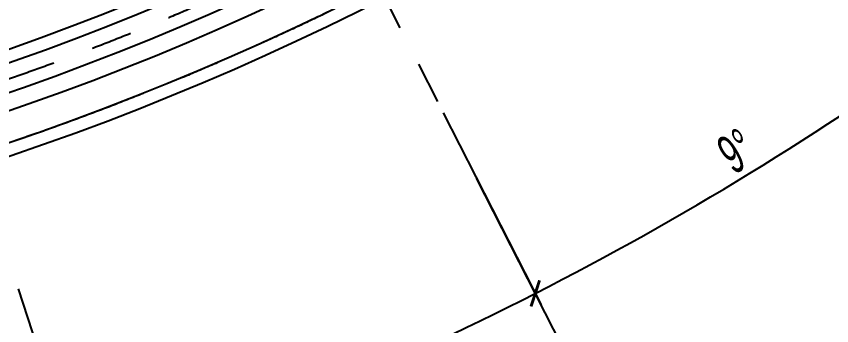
# Model space of a CAD drawing. Extents: x 104132 to 3338343, y -1228862 to 1409848.
# Drawn here: x 1007954 to 1026869, y 31202 to 38379 of the extents above; entities that cross this region are included whole.
import ezdxf
from ezdxf.enums import TextEntityAlignment as Align

# ---------------------------------------------------------------- set-up
doc = ezdxf.new("R2010")
doc.units = 0
doc.linetypes.add('CENTER', pattern=[50.8, 31.75, -6.35, 6.35, -6.35])
doc.linetypes.add('CENTER2', pattern=[28.575, 19.05, -3.175, 3.175, -3.175])
doc.layers.get('0').update_dxf_attribs({"color": 8})
doc.layers.get('Defpoints').update_dxf_attribs({"color": 8})
for name, color, linetype in [('#标注', 8, 'Continuous'), ('#轴线', 8, 'CENTER2'), ('A-ROOF', 8, 'Continuous'), ('A-ROOF-DRAN', 8, 'Continuous'), ('A-ROOF-EDGE', 8, 'Continuous'), ('DOTE', 8, 'CENTER'), ('分水线', 8, 'Continuous')]:
    doc.layers.add(name, color=color, linetype=linetype)
doc.styles.add('JHZX', font='jrs.shx', dxfattribs={"width": 0.6, "bigfont": 'jhz.shx'})
doc.dimstyles.new('JZBZ-300', dxfattribs={"dimscale": 300, "dimtxt": 3, "dimasz": 1.5, "dimexe": 1, "dimexo": 1, "dimgap": 0.5, "dimtad": 1, "dimdec": 0, "dimdsep": 46, "dimtxsty": 'JHZX', "dimblk1": 'ARCHTICK', "dimblk2": 'ARCHTICK', "dimsah": 1, "dimcen": 0, "dimclrd": 1, "dimclre": 1, "dimclrt": 2, "dimadec": 3, "dimazin": 2, "dimtfac": 1, "dimtdec": 0, "dimtix": 1, "dimtmove": 0, "dimatfit": 3, "dimfxl": 1, "dimtolj": 1, "dimlwd": -1, "dimlwe": -1, "dimarcsym": 1})

# ---------------------------------------------------------------- blocks, each defined once
blk = doc.blocks.new('_ARCHTICK')
at = {"color": 0, "linetype": 'ByBlock', "const_width": 0.15}
blk.add_lwpolyline([(-0.5, -0.5), (0.5, 0.5)], dxfattribs=at)
blk = doc.blocks.new('*D55')
at = {"layer": '#标注', "color": 1, "ltscale": 300, "transparency": 16777216}
for p, q in [((592481, -212018), (594026, -216773)), ((582105, -214509), (582888, -219447))]:
    blk.add_line(p, q, dxfattribs=at)
blk.add_arc((571468, -147346), 72700, 279, 288, dxfattribs=at)
at = {"layer": 'Defpoints', "color": 0, "ltscale": 300, "transparency": 16777216}
for p in [(571468, -147346), (592388, -211732), (582058, -214212), (586583, -218457)]:
    blk.add_point(p, dxfattribs=at)
at = {"layer": '#标注', "color": 1, "ltscale": 300, "transparency": 16777216, "xscale": 450, "yscale": 450, "zscale": 450}
for p, rotation in [((593933, -216488), 17.99999999999962), ((582841, -219151), 188.9999999999996)]:
    blk.add_blockref('_ARCHTICK', p, dxfattribs=dict(at, rotation=rotation))
at = {"layer": '#标注', "color": 2, "ltscale": 300, "transparency": 16777216, "insert": (588299, -217454), "char_height": 900, "attachment_point": 5, "rotation": 13.5, "style": 'JHZX'}
blk.add_mtext('\\A1;9°', dxfattribs=at)
blk = doc.blocks.new('*D56')
at = {"layer": '#标注', "color": 1, "ltscale": 300, "transparency": 16777216}
for p, q in [((602339, -207934), (604609, -212389)), ((592481, -212018), (594026, -216773))]:
    blk.add_line(p, q, dxfattribs=at)
blk.add_arc((571468, -147346), 72700, 288, 297, dxfattribs=at)
at = {"layer": 'Defpoints', "color": 0, "ltscale": 300, "transparency": 16777216}
for p in [(571468, -147346), (602203, -207667), (592388, -211732), (597521, -215217)]:
    blk.add_point(p, dxfattribs=at)
at = {"layer": '#标注', "color": 1, "ltscale": 300, "transparency": 16777216, "xscale": 450, "yscale": 450, "zscale": 450}
for p, rotation in [((604473, -212122), 27.00000000000006), ((593933, -216488), 198.0000000000004)]:
    blk.add_blockref('_ARCHTICK', p, dxfattribs=dict(at, rotation=rotation))
at = {"layer": '#标注', "color": 2, "ltscale": 300, "transparency": 16777216, "insert": (599059, -213958), "char_height": 900, "attachment_point": 5, "rotation": 22.5, "style": 'JHZX'}
blk.add_mtext('\\A1;9°', dxfattribs=at)
blk = doc.blocks.new('*D8')
at = {"layer": '#标注', "color": 1, "ltscale": 300, "transparency": 16777216}
for p, q in [((611437, -202359), (614376, -206404)), ((602339, -207934), (604609, -212389))]:
    blk.add_line(p, q, dxfattribs=at)
blk.add_arc((571468, -147346), 72700, 297, 306, dxfattribs=at)
at = {"layer": 'Defpoints', "color": 0, "ltscale": 300, "transparency": 16777216}
for p in [(571468, -147346), (611261, -202116), (602203, -207667), (607818, -210306)]:
    blk.add_point(p, dxfattribs=at)
at = {"layer": '#标注', "color": 1, "ltscale": 300, "transparency": 16777216, "xscale": 450, "yscale": 450, "zscale": 450}
for p, rotation in [((614200, -206161), 36.00000000000011), ((604473, -212122), 206.9999999999999)]:
    blk.add_blockref('_ARCHTICK', p, dxfattribs=dict(at, rotation=rotation))
at = {"layer": '#标注', "color": 2, "ltscale": 300, "transparency": 16777216, "insert": (609140, -208821), "char_height": 900, "attachment_point": 5, "rotation": 31.5, "style": 'JHZX'}
blk.add_mtext('\\A1;9°', dxfattribs=at)
blk = doc.blocks.new('*U1046')
blk.add_line((0, -20), (0, 0))
blk.add_circle((0, -24), 4)
at = {"style": 'JHZX', "width": 0.75}
blk.add_attdef('AXES', text='', height=4, dxfattribs=at).set_placement((0, -24), align=Align.MIDDLE_CENTER)
blk = doc.blocks.new('轴网20240313')
at = {"layer": '#标注', "ltscale": 300}
blk.add_circle((571467.9, -147345.9), 64700, dxfattribs=at)
at = {"layer": '#轴线', "ltscale": 300}
blk.add_line((578413.9, -160978.3), (602203, -207667), dxfattribs=at)
for radius in [64700, 63300]:
    blk.add_circle((571467.9, -147345.9), radius, dxfattribs=at)
at = {"layer": '#标注', "xscale": 300, "yscale": 300, "zscale": 300, "rotation": 26.99999999998779}
blk.add_blockref('*U1046', (603111, -209449), dxfattribs=at).add_auto_attribs({'AXES': '4'})
at = {"layer": '#标注', "ltscale": 300}
for base, p1, p2, picture, middle in [((586583, -218457.2), (582058.5, -214212.4), (592388.3, -211732.4), '*D55', (588299.3, -217453.8)), ((597521.2, -215217.2), (592388.3, -211732.4), (602203, -207667), '*D56', (599059.3, -213957.6)), ((607817.9, -210305.9), (602203, -207667), (611260.9, -202116.3), '*D8', (609140, -208821.2))]:
    dim = blk.add_angular_dim_3p(base=base, center=(571467.9, -147345.9), p1=p1, p2=p2, dimstyle='JZBZ-300', dxfattribs=at)
    dim.commit()
    dim.dimension.update_dxf_attribs({"geometry": picture, "text_midpoint": middle})

msp = doc.modelspace()

# ---------------------------------------------------------------- linework, layer by layer
at = {"layer": 'A-ROOF'}
for radius in [64000, 63600]:
    msp.add_circle((986988, 96727), radius, dxfattribs=at)
at = {"layer": 'A-ROOF-DRAN'}
for radius in [62950, 62650]:
    msp.add_circle((986988, 96727), radius, dxfattribs=at)
at = {"layer": 'A-ROOF-EDGE'}
msp.add_circle((986988, 96727), 65000, dxfattribs=at)
at = {"layer": '分水线'}
msp.add_circle((986988, 96727), 60400, dxfattribs=at)

# ---------------------------------------------------------------- block references
at = {"layer": 'DOTE'}
msp.add_blockref('轴网20240313', (415520, 244073), dxfattribs=at)

doc.saveas('drawing.dxf')
